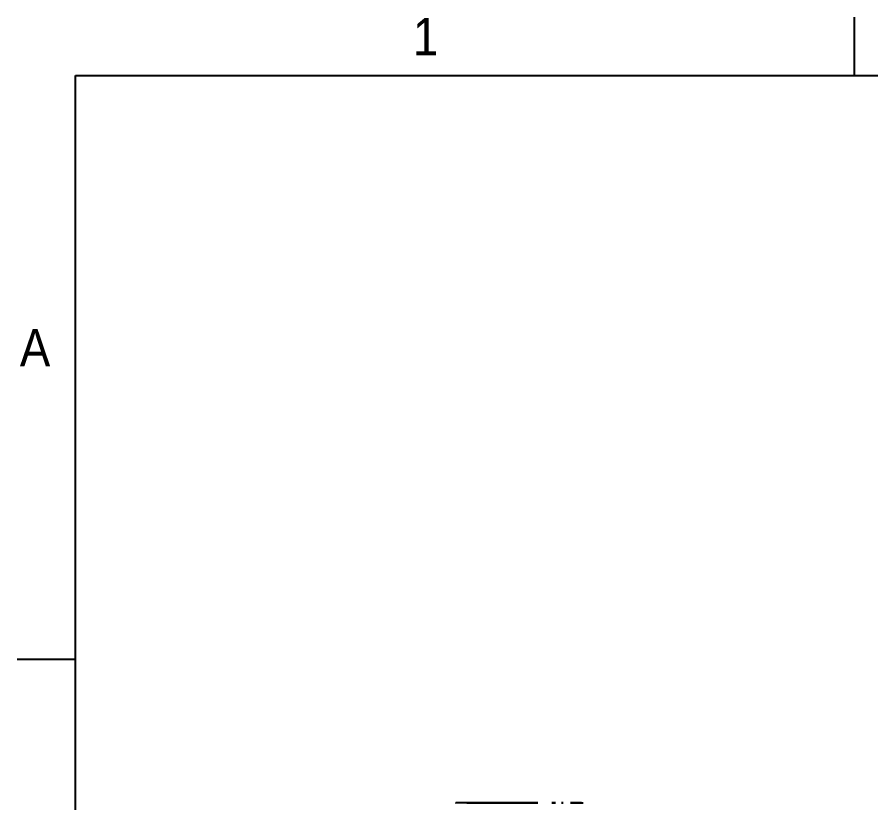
# Model space of a CAD drawing. Header units: millimetres. Extents: x 2 to 1109, y 2 to 430.
# Drawn here: x 1.6 to 71.2, y 366.1 to 430.2 of the extents above; entities that cross this region are included whole.
import ezdxf

# ---------------------------------------------------------------- set-up
doc = ezdxf.new("R2010")
doc.units = ezdxf.units.MM
doc.header["$LTSCALE"] = 0.5
for name, color, linetype in [('几何体', 7, 'Continuous'), ('注释', 2, 'Continuous'), ('草图直线', 1, 'Continuous')]:
    doc.layers.add(name, color=color, linetype=linetype)
doc.styles.add('SLDTEXTSTYLE0', font='GOTHIC.TTF', dxfattribs={"width": 0.913})

msp = doc.modelspace()

# ---------------------------------------------------------------- linework, layer by layer
at = {"layer": '几何体'}
for p, q in [((37.331, 366.121), (37.356, 366.121)), ((37.331, 366.121), (37.356, 366.121)), ((44.035, 366.121), (37.356, 366.121)), ((38.251, 366.121), (38.401, 366.121)), ((38.251, 366.121), (38.251, 366.121)), ((38.401, 366.121), (38.251, 366.121)), ((38.401, 366.121), (40.281, 366.121)), ((38.401, 366.121), (40.281, 366.121)), ((40.431, 366.121), (40.281, 366.121)), ((40.281, 366.121), (40.431, 366.121)), ((40.431, 366.121), (40.431, 366.121)), ((40.431, 366.121), (40.431, 366.121)), ((40.731, 366.121), (42.731, 366.121)), ((40.731, 366.121), (40.731, 366.121)), ((42.731, 366.121), (40.731, 366.121)), ((43.181, 366.121), (43.031, 366.121)), ((43.031, 366.121), (43.031, 366.121)), ((43.031, 366.121), (43.031, 366.121)), ((43.031, 366.121), (43.181, 366.121)), ((43.181, 366.121), (44.035, 366.121)), ((43.181, 366.121), (44.035, 366.121)), ((45.181, 366.121), (45.331, 366.121)), ((45.331, 366.121), (45.181, 366.121)), ((45.481, 366.121), (45.331, 366.121)), ((45.331, 366.121), (45.331, 366.121)), ((45.331, 366.121), (45.481, 366.121)), ((45.961, 366.121), (46.111, 366.121)), ((45.961, 366.121), (45.961, 366.121)), ((46.111, 366.121), (45.961, 366.121)), ((45.961, 366.121), (46.111, 366.121)), ((45.961, 366.121), (45.961, 366.121)), ((46.111, 366.121), (45.961, 366.121)), ((47.456, 366.121), (46.703, 366.121)), ((46.703, 366.121), (46.901, 366.121)), ((46.703, 366.121), (46.901, 366.121)), ((46.703, 366.121), (47.011, 366.121)), ((47.011, 366.121), (46.703, 366.121)), ((46.703, 366.121), (47.011, 366.121)), ((47.011, 366.121), (46.703, 366.121)), ((46.901, 366.121), (47.051, 366.121)), ((47.051, 366.121), (46.901, 366.121)), ((47.011, 366.121), (47.161, 366.121)), ((47.161, 366.121), (47.011, 366.121)), ((47.161, 366.121), (47.011, 366.121)), ((47.011, 366.121), (47.161, 366.121)), ((47.051, 366.121), (47.201, 366.121)), ((47.051, 366.121), (47.051, 366.121)), ((47.201, 366.121), (47.051, 366.121)), ((47.201, 366.121), (47.731, 366.121)), ((47.201, 366.121), (47.731, 366.121)), ((47.606, 366.121), (47.456, 366.121)), ((47.456, 366.121), (47.606, 366.121)), ((47.606, 366.121), (47.731, 366.121)), ((47.606, 366.121), (47.731, 366.121)), ((47.731, 366.121), (47.731, 366.121)), ((47.731, 366.121), (47.731, 366.121))]:
    msp.add_line(p, q, dxfattribs=at)
at = {"layer": '几何体', "flags": 128}
for points in [[(40.431, 366.121), (40.442, 366.121), (40.475, 366.121), (40.523, 366.121), (40.581, 366.121), (40.638, 366.121), (40.687, 366.121), (40.719, 366.121), (40.731, 366.121)], [(40.731, 366.121), (40.719, 366.121), (40.687, 366.121), (40.638, 366.121), (40.581, 366.121), (40.523, 366.121), (40.475, 366.121), (40.442, 366.121), (40.431, 366.121)], [(42.731, 366.121), (42.742, 366.121), (42.775, 366.121), (42.823, 366.121), (42.881, 366.121), (42.938, 366.121), (42.987, 366.121), (43.019, 366.121), (43.031, 366.121)], [(43.031, 366.121), (43.019, 366.121), (42.987, 366.121), (42.938, 366.121), (42.881, 366.121), (42.823, 366.121), (42.775, 366.121), (42.742, 366.121), (42.731, 366.121)]]:
    msp.add_lwpolyline(points, dxfattribs=at)
at = {"layer": '草图直线'}
for p, q in [((69.85, 425.45), (69.85, 430.212)), ((6.35, 6.35), (6.35, 425.45)), ((6.35, 425.45), (552.45, 425.45)), ((6.35, 377.825), (1.587, 377.825))]:
    msp.add_line(p, q, dxfattribs=at)

# ---------------------------------------------------------------- texts
at = {"layer": '注释', "char_height": 3.048, "attachment_point": 2, "style": 'SLDTEXTSTYLE0'}
for s, insert in [('1', (34.894, 430.146)), ('A', (3.053, 404.765))]:
    msp.add_mtext(s, dxfattribs=dict(at, insert=insert))

doc.saveas('drawing.dxf')
